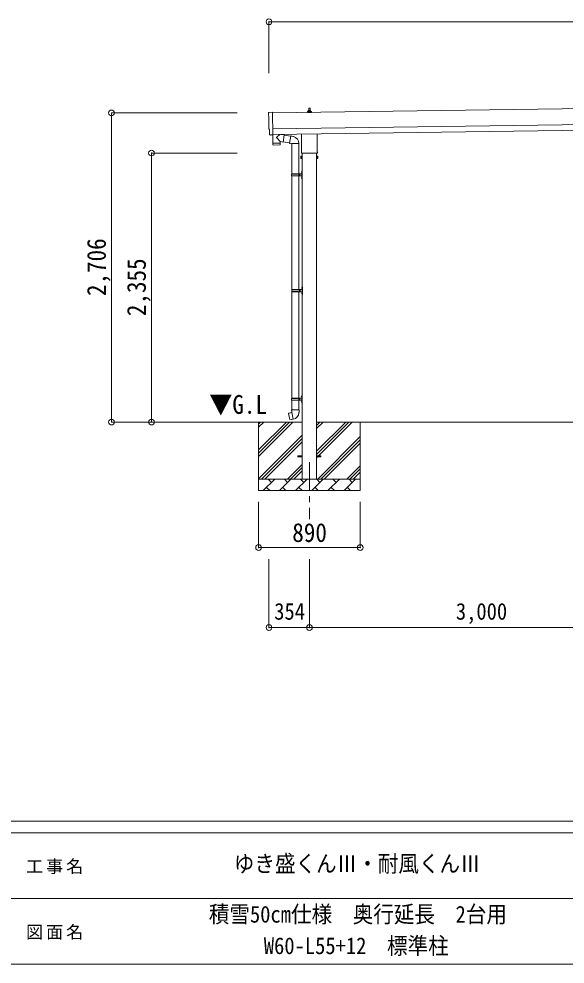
# Model space of a CAD drawing. Units: millimetres at full size, sheet at 1:50. Extents: x -14053 to 14053, y -9700 to 9700.
# Drawn here: x -678 to 4100, y -9700 to -1426 of the extents above; entities that cross this region are included whole.
import ezdxf
from ezdxf.enums import TextEntityAlignment as Align

# ---------------------------------------------------------------- set-up
doc = ezdxf.new("R2010")
doc.units = ezdxf.units.MM
doc.header["$LTSCALE"] = 50
doc.header["$PDMODE"] = 32
doc.header["$PDSIZE"] = 50
doc.linetypes.add('CHAIN1', pattern=[8, 5, -1, 1, -1])
for name, color, linetype, lineweight in [('0-1_Defpoints', 7, 'CHAIN1', 9), ('0-2_TEXT1', 4, 'Continuous', 9), ('0-3_SHAPE', 7, 'Continuous', 9), ('0-7_PARTS2', 7, 'Continuous', 9), ('0-8_TABLE1', 6, 'Continuous', 9), ('0-9_DIM1', 7, 'Continuous', 9), ('F-0', 7, 'Continuous', 9)]:
    doc.layers.add(name, color=color, linetype=linetype, lineweight=lineweight)
doc.styles.add('ＭＳ ゴシック', font='')
doc.styles.get('ＭＳ ゴシック').set_extended_font_data('MS Gothic')

msp = doc.modelspace()

# ---------------------------------------------------------------- linework, layer by layer
at = {"layer": '0-1_Defpoints'}
msp.add_line((1863.46, -5305.37), (1863.46, -5805.37), dxfattribs=at)
at = {"layer": '0-2_TEXT1'}
for p, q in [((6905.69, -2171.93), (1540.74, -2248.57)), ((1853.46, -2235.32), (1853.46, -2231.11)), ((1854.46, -2231.11), (1872.46, -2231.11)), ((1857.46, -2231.11), (1858.19, -2207.59)), ((1859.19, -2206.61), (1867.74, -2206.61)), ((1868.74, -2207.59), (1869.46, -2231.11)), ((1873.46, -2235.32), (1873.46, -2231.11)), ((1509.12, -2245.58), (1540.67, -2243.48)), ((1540.67, -2243.48), (1543.51, -2442.32)), ((1542.74, -2388.55), (6907.69, -2311.91)), ((1845.21, -2246.61), (1845.21, -2238.9)), ((1881.71, -2246.61), (1845.21, -2246.61)), ((1845.6, -2238.11), (1881.33, -2238.11)), ((1845.98, -2237.93), (1852.7, -2236.3)), ((1853.08, -2236.11), (1873.85, -2236.11)), ((1880.95, -2237.93), (1874.23, -2236.3)), ((1881.71, -2246.61), (1881.71, -2238.9)), ((1543.46, -2438.55), (6908.41, -2361.91)), ((1523.88, -2442.6), (1516.96, -2442.33)), ((1795.16, -2590.6), (1795.16, -2434.95)), ((1931.76, -2433), (1931.76, -2590.6)), ((1789.46, -2628.87), (1790.22, -2627.56)), ((1789.46, -2628.87), (1789.46, -2645.87)), ((1789.46, -2645.87), (1790.22, -2647.19)), ((1796.46, -2627.56), (1790.22, -2627.56)), ((1796.46, -2632.46), (1790.22, -2632.46)), ((1796.46, -2642.28), (1790.22, -2642.28)), ((1796.46, -2647.19), (1790.22, -2647.19)), ((1793.46, -2599.37), (1793.46, -2593.87)), ((1931.4, -2602.87), (1795.53, -2602.87)), ((1796.46, -2647.19), (1796.46, -2627.56)), ((1796.46, -2628.17), (1798.96, -2628.17)), ((1798.96, -2646.57), (1796.46, -2646.57)), ((1800.96, -2602.87), (1800.96, -5455.37)), ((1925.96, -2602.87), (1925.96, -5455.37)), ((1930.46, -2628.17), (1927.96, -2628.17)), ((1927.96, -2646.57), (1930.46, -2646.57)), ((1930.46, -2647.19), (1930.46, -2627.56)), ((1930.46, -2627.56), (1936.7, -2627.56)), ((1930.46, -2632.46), (1936.7, -2632.46)), ((1930.46, -2642.28), (1936.7, -2642.28)), ((1930.46, -2647.19), (1936.7, -2647.19)), ((1933.46, -2593.87), (1933.46, -2599.37)), ((1937.46, -2628.87), (1936.7, -2627.56)), ((1937.46, -2645.87), (1936.7, -2647.19)), ((1937.46, -2628.87), (1937.46, -2645.87)), ((1925.96, -2647.87), (1927.96, -2647.87)), ((1763.46, -5250.87), (1800.96, -5250.87)), ((1763.46, -5259.87), (1763.46, -5250.87)), ((1763.46, -5259.87), (1800.96, -5259.87)), ((1925.96, -5250.87), (1963.46, -5250.87)), ((1925.96, -5259.87), (1963.46, -5259.87)), ((1963.46, -5259.87), (1963.46, -5250.87))]:
    msp.add_line(p, q, dxfattribs=at)
for points in [[(1514.07, -2439.38), (1513.4, -2392.36), (1512.8, -2392.37)], [(1524.62, -2442.31), (1525.27, -2441.67), (1543.51, -2442.32)], [(1927.96, -2647.87), (1927.96, -2626.87), (1925.96, -2626.87)]]:
    msp.add_lwpolyline(points, dxfattribs=at)
msp.add_lwpolyline([(1798.96, -2647.87), (1798.96, -2626.87), (1800.96, -2626.87), (1800.96, -2647.87)], close=True, dxfattribs=at)
for centre, radius, start, end in [((1857.55, -2231.74), 4.13, 90, 171.17633), ((1854.46, -2232.11), 1, 90, 180), ((1859.19, -2207.61), 1, 90, 178.60509), ((1866.8, -2231.11), 4.83, 133.60282, 180), ((1860.13, -2231.11), 4.83, 0, 46.39718), ((1867.74, -2207.61), 1, 1.39491, 90), ((1869.38, -2231.74), 4.13, 8.82367, 90), ((1872.46, -2232.11), 1, 0, 90), ((1846.21, -2238.9), 1, 103.62699, 180), ((1852.46, -2235.32), 1, 283.62699, 0), ((1874.46, -2235.32), 1, 180, 256.37301), ((1880.71, -2238.9), 1, 0, 76.37301), ((1793.81, -2630.01), 4.34, 145.61575, 214.38425), ((1805.7, -2637.37), 16.24, 162.41205, 197.58795), ((1793.81, -2644.73), 4.34, 145.61575, 214.38425), ((1797.46, -2593.87), 4, 125.09963, 180), ((1797.46, -2599.37), 4, 180, 194.47751), ((1797.46, -2599.37), 4, 194.47751, 241.04498), ((1929.46, -2599.37), 4, 298.95502, 345.52249), ((1929.46, -2593.87), 4, 0, 54.90037), ((1929.46, -2599.37), 4, 345.52249, 0), ((1921.22, -2637.37), 16.24, 342.41205, 17.58795), ((1933.12, -2630.01), 4.34, 325.61575, 34.38425), ((1933.12, -2644.73), 4.34, 325.61575, 34.38425)]:
    msp.add_arc(centre, radius, start, end, dxfattribs=at)
for centre, major_axis, ratio, start_param, end_param in [((1509.32, -2248.58), (-3, -0.04), 0.99863, 4.7647489, 6.2979817), ((-3255.04, -2387.07), (4762.89, 68.04), 0.99863, 6.2686928, 6.2979817), ((1512.74, -2387.97), (-4.41, -0.06), 0.99863, 6.2686928, 7.8539816), ((1517.08, -2439.33), (-2.15, -2.1), 0.9974, 5.5252311, 7.0411395), ((1523.92, -2441.6), (-0.717, -0.7), 0.9974, 0.7579542, 1.5707963)]:
    msp.add_ellipse(centre, major_axis=major_axis, ratio=ratio, start_param=start_param, end_param=end_param, dxfattribs=at)
at = {"layer": '0-3_SHAPE'}
for p, q in [((1800.96, -4955.37), (931.93, -4955.37)), ((1418.46, -4955.37), (1418.46, -5555.37)), ((1418.46, -5198.85), (1661.94, -4955.37)), ((1418.46, -5227.14), (1690.23, -4955.37)), ((1418.46, -5255.42), (1718.51, -4955.37)), ((1418.46, -5000.86), (1463.95, -4955.37)), ((1418.46, -4972.58), (1435.67, -4955.37)), ((4800.96, -4955.37), (1925.96, -4955.37)), ((1925.96, -4984.2), (1954.79, -4955.37)), ((1925.96, -5012.48), (1983.07, -4955.37)), ((1925.96, -5267.04), (2237.63, -4955.37)), ((1925.96, -5210.47), (2181.06, -4955.37)), ((1925.96, -5238.76), (2209.35, -4955.37)), ((2308.46, -4955.37), (2308.46, -5555.37)), ((1418.46, -5453.41), (1800.96, -5070.91)), ((1444.79, -5455.37), (1800.96, -5099.2)), ((1473.07, -5455.37), (1800.96, -5127.48)), ((1935.62, -5455.37), (2308.46, -5082.53)), ((1963.9, -5455.37), (2308.46, -5110.81)), ((1992.19, -5455.37), (2308.46, -5139.1)), ((1671.06, -5455.37), (1800.96, -5325.47)), ((1699.35, -5455.37), (1800.96, -5353.76)), ((2190.18, -5455.37), (2308.46, -5337.09)), ((2218.46, -5455.37), (2308.46, -5365.37)), ((1418.46, -5455.37), (2308.46, -5455.37)), ((1459.91, -5555.37), (1559.91, -5455.37)), ((1531.36, -5483.93), (1502.8, -5455.37)), ((1601.33, -5555.37), (1701.33, -5455.37)), ((1672.78, -5483.93), (1644.22, -5455.37)), ((1727.63, -5455.37), (1800.96, -5382.04)), ((1742.75, -5555.37), (1842.75, -5455.37)), ((1814.2, -5483.93), (1785.65, -5455.37)), ((1884.17, -5555.37), (1984.17, -5455.37)), ((1955.62, -5483.93), (1927.07, -5455.37)), ((2025.59, -5555.37), (2125.59, -5455.37)), ((2097.04, -5483.93), (2068.49, -5455.37)), ((2167.02, -5555.37), (2267.02, -5455.37)), ((2238.46, -5483.93), (2209.91, -5455.37)), ((2246.75, -5455.37), (2308.46, -5393.66)), ((1488.46, -5526.82), (1517.02, -5555.37)), ((1629.88, -5526.82), (1658.44, -5555.37)), ((1771.31, -5526.82), (1799.86, -5555.37)), ((1912.73, -5526.82), (1941.28, -5555.37)), ((2054.15, -5526.82), (2082.7, -5555.37)), ((2195.57, -5526.82), (2224.12, -5555.37)), ((2308.46, -5555.37), (1418.46, -5555.37))]:
    msp.add_line(p, q, dxfattribs=at)
at = {"layer": '0-8_TABLE1'}
for p, q in [((1509.73, -1451.26), (1509.73, -1901.26)), ((8219.47, -1451.26), (1509.73, -1451.26)), ((131.93, -2249.01), (1231.93, -2249.01)), ((131.93, -2249.01), (131.93, -4955.37)), ((481.93, -2600.37), (1231.93, -2600.37)), ((481.93, -2600.37), (481.93, -4955.37)), ((131.93, -4955.37), (931.93, -4955.37)), ((1418.46, -6054.37), (1418.46, -5654.37)), ((2308.46, -6054.37), (2308.46, -5654.37)), ((1418.46, -6054.37), (2308.46, -6054.37)), ((1509.73, -6754.37), (1509.73, -6156.37)), ((1863.46, -6754.37), (1863.46, -6156.37)), ((1863.46, -6754.37), (1509.73, -6754.37)), ((4863.46, -6754.37), (1863.46, -6754.37))]:
    msp.add_line(p, q, dxfattribs=at)
for p in [(1509.73, -1451.26), (131.93, -2249.01), (481.93, -2600.37), (131.93, -4955.37), (481.93, -4955.37), (1418.46, -6054.37), (2308.46, -6054.37), (1509.73, -6754.37), (1863.46, -6754.37)]:
    msp.add_point(p, dxfattribs=at)
at = {"layer": '0-9_DIM1'}
for p, q in [((1607.95, -2500.62), (1577.08, -2467.51)), ((1604.9, -2437.67), (1577.25, -2460.18)), ((1642.52, -2441.68), (1616.68, -2437.5)), ((1642.52, -2441.68), (1632.36, -2504.56)), ((1642.23, -2443.51), (1699.59, -2452.64)), ((1699.91, -2450.82), (1688.85, -2513.55)), ((1699.91, -2450.82), (1701.06, -2448.84)), ((1699.91, -2450.82), (1719.55, -2454.64)), ((1701.06, -2448.84), (1704.62, -2449.47)), ((1704.62, -2449.47), (1705.03, -2451.82)), ((1719.55, -2454.64), (1721.23, -2456.27)), ((1721.23, -2456.27), (1723.35, -2456.72)), ((1544.14, -2514.55), (1544.56, -2527.59)), ((1605.14, -2529.68), (1547.6, -2530.5)), ((1548.63, -2513.48), (1548.66, -2514.48)), ((1603.62, -2512.7), (1603.62, -2513.7)), ((1607.95, -2500.62), (1632.36, -2504.56)), ((1607.95, -2500.62), (1608.12, -2512.63)), ((1632.65, -2502.74), (1689.17, -2511.74)), ((1688.85, -2513.55), (1689.25, -2515.81)), ((1688.85, -2513.55), (1708.61, -2516.68)), ((1689.25, -2515.81), (1692.81, -2516.43)), ((1692.81, -2516.43), (1694, -2514.37)), ((1708.61, -2516.68), (1710.81, -2515.7)), ((1771.11, -2516.09), (1709.93, -2516.09)), ((1710.96, -2516.09), (1710.96, -2783.38)), ((1770.96, -2516.09), (1770.96, -3796.37)), ((1707.96, -2785.38), (1758.29, -2785.38)), ((1707.96, -2799.38), (1758.29, -2799.38)), ((1708.96, -2783.38), (1794.96, -2783.38)), ((1708.96, -2783.38), (1708.96, -2785.38)), ((1708.96, -2801.38), (1708.96, -2799.38)), ((1708.96, -2801.38), (1794.96, -2801.38)), ((1710.96, -2801.38), (1710.96, -3796.37)), ((1767.96, -2783.38), (1767.96, -2787.88)), ((1767.96, -2787.88), (1769.96, -2787.88)), ((1767.96, -2801.38), (1767.96, -2796.88)), ((1767.96, -2796.88), (1769.96, -2796.88)), ((1769.96, -2787.88), (1769.96, -2796.88)), ((1775.96, -2783.38), (1775.96, -2801.38)), ((1775.96, -2787.88), (1778.96, -2787.88)), ((1775.96, -2796.88), (1778.96, -2796.88)), ((1778.96, -2787.88), (1778.96, -2796.88)), ((1794.66, -2766.23), (1796.71, -2767.23)), ((1795.93, -2764.23), (1796.56, -2764.23)), ((1795.93, -2764.23), (1795.93, -2772.53)), ((1795.93, -2772.53), (1796.56, -2772.53)), ((1795.93, -2812.23), (1796.56, -2812.23)), ((1795.93, -2812.23), (1795.93, -2820.53)), ((1796.56, -2764.23), (1796.96, -2764.63)), ((1796.56, -2812.23), (1796.56, -2820.53)), ((1796.56, -2812.23), (1796.96, -2812.63)), ((1796.71, -2767.23), (1797.32, -2768.38)), ((1796.96, -2760.38), (1799.96, -2758.88)), ((1796.96, -2760.38), (1796.96, -2824.38)), ((1799.96, -2758.88), (1799.96, -2825.88)), ((1799.96, -2758.88), (1800.96, -2758.88)), ((1800.96, -2758.88), (1800.96, -2825.88)), ((1794.66, -2814.23), (1796.71, -2815.23)), ((1795.93, -2820.53), (1796.56, -2820.53)), ((1796.56, -2820.53), (1796.96, -2820.13)), ((1796.71, -2815.23), (1797.32, -2816.38)), ((1796.96, -2824.38), (1799.96, -2825.88)), ((1799.96, -2825.88), (1800.96, -2825.88)), ((1710.46, -3798.37), (1760.79, -3798.37)), ((1711.46, -3796.37), (1797.46, -3796.37)), ((1711.46, -3796.37), (1711.46, -3798.37)), ((1770.46, -3796.37), (1770.46, -3800.87)), ((1770.46, -3800.87), (1772.46, -3800.87)), ((1772.46, -3800.87), (1772.46, -3809.87)), ((1778.46, -3796.37), (1778.46, -3814.37)), ((1778.46, -3800.87), (1781.46, -3800.87)), ((1781.46, -3800.87), (1781.46, -3809.87)), ((1797.16, -3779.22), (1799.21, -3780.22)), ((1798.43, -3777.22), (1799.06, -3777.22)), ((1798.43, -3777.22), (1798.43, -3785.52)), ((1798.43, -3785.52), (1799.06, -3785.52)), ((1799.06, -3777.22), (1799.46, -3777.62)), ((1799.21, -3780.22), (1799.82, -3781.37)), ((1799.46, -3773.37), (1802.46, -3771.87)), ((1799.46, -3773.37), (1799.46, -3837.37)), ((1802.46, -3771.87), (1802.46, -3838.87)), ((1802.46, -3771.87), (1803.46, -3771.87)), ((1803.46, -3771.87), (1803.46, -3838.87)), ((1710.46, -3812.37), (1760.79, -3812.37)), ((1710.96, -3814.36), (1710.96, -4746.37)), ((1711.46, -3814.37), (1711.46, -3812.37)), ((1711.46, -3814.37), (1797.46, -3814.37)), ((1770.46, -3814.37), (1770.46, -3809.87)), ((1770.46, -3809.87), (1772.46, -3809.87)), ((1770.96, -3814.36), (1770.96, -4746.37)), ((1778.46, -3809.87), (1781.46, -3809.87)), ((1797.16, -3827.22), (1799.21, -3828.22)), ((1798.43, -3825.22), (1799.06, -3825.22)), ((1798.43, -3825.22), (1798.43, -3833.52)), ((1798.43, -3833.52), (1799.06, -3833.52)), ((1799.06, -3825.22), (1799.06, -3833.52)), ((1799.06, -3825.22), (1799.46, -3825.62)), ((1799.06, -3833.52), (1799.46, -3833.12)), ((1799.21, -3828.22), (1799.82, -3829.37)), ((1799.46, -3837.37), (1802.46, -3838.87)), ((1802.46, -3838.87), (1803.46, -3838.87)), ((1707.96, -4748.37), (1758.29, -4748.37)), ((1707.96, -4762.37), (1758.29, -4762.37)), ((1708.96, -4746.37), (1794.96, -4746.37)), ((1708.96, -4746.37), (1708.96, -4748.37)), ((1708.96, -4764.37), (1708.96, -4762.37)), ((1708.96, -4764.37), (1794.96, -4764.37)), ((1710.96, -4764.37), (1710.96, -4849.3)), ((1767.96, -4746.37), (1767.96, -4750.87)), ((1767.96, -4750.87), (1769.96, -4750.87)), ((1767.96, -4764.37), (1767.96, -4759.87)), ((1767.96, -4759.87), (1769.96, -4759.87)), ((1769.96, -4750.87), (1769.96, -4759.87)), ((1770.96, -4764.37), (1770.96, -4849.3)), ((1775.96, -4746.37), (1775.96, -4764.37)), ((1775.96, -4750.87), (1778.96, -4750.87)), ((1775.96, -4759.87), (1778.96, -4759.87)), ((1778.96, -4750.87), (1778.96, -4759.87)), ((1794.66, -4729.22), (1796.71, -4730.22)), ((1794.66, -4777.22), (1796.71, -4778.22)), ((1795.93, -4727.22), (1796.56, -4727.22)), ((1795.93, -4727.22), (1795.93, -4735.52)), ((1795.93, -4735.52), (1796.56, -4735.52)), ((1795.93, -4775.22), (1796.56, -4775.22)), ((1795.93, -4775.22), (1795.93, -4783.52)), ((1795.93, -4783.52), (1796.56, -4783.52)), ((1796.56, -4727.22), (1796.96, -4727.62)), ((1796.56, -4775.22), (1796.56, -4783.52)), ((1796.56, -4775.22), (1796.96, -4775.62)), ((1796.56, -4783.52), (1796.96, -4783.12)), ((1796.71, -4730.22), (1797.32, -4731.37)), ((1796.71, -4778.22), (1797.32, -4779.37)), ((1796.96, -4723.37), (1799.96, -4721.87)), ((1796.96, -4723.37), (1796.96, -4787.37)), ((1796.96, -4787.37), (1799.96, -4788.87)), ((1799.96, -4721.87), (1799.96, -4788.87)), ((1799.96, -4721.87), (1800.96, -4721.87)), ((1799.96, -4788.87), (1800.96, -4788.87)), ((1800.96, -4721.87), (1800.96, -4788.87)), ((1682.5, -4877.75), (1681.69, -4878.92)), ((1681.69, -4878.92), (1691.31, -4933.48)), ((1710.37, -4872.5), (1682.5, -4877.75)), ((1695.24, -4875.15), (1695.03, -4875.39)), ((1709.11, -4849.3), (1706.96, -4850.08)), ((1706.96, -4850.08), (1706.96, -4853.7)), ((1706.96, -4853.7), (1709.2, -4854.51)), ((1772.81, -4849.3), (1709.11, -4849.3)), ((1709.11, -4849.3), (1709.46, -4869.3)), ((1709.46, -4869.3), (1710.81, -4871.3)), ((1720.73, -4929.8), (1710.59, -4872.32)), ((1710.62, -4871.5), (1710.62, -4872.21)), ((1710.81, -4871.3), (1710.78, -4871.3)), ((1771.15, -4871.24), (1771.08, -4873.4)), ((1772.46, -4869.3), (1771.15, -4871.24)), ((1772.81, -4849.3), (1772.46, -4869.3)), ((1774.96, -4853.7), (1772.72, -4854.51)), ((1772.81, -4849.3), (1774.96, -4850.08)), ((1774.96, -4850.08), (1774.96, -4853.7)), ((1705.34, -4932.39), (1705.06, -4932.23)), ((1721.03, -4930.56), (1720.79, -4929.9))]:
    msp.add_line(p, q, dxfattribs=at)
for points in [[(1543.11, -2442.3), (1544.13, -2513.55), (1608.12, -2512.63)], [(1608.09, -2526.69), (1608.13, -2513.63), (1544.14, -2514.55)], [(1794.66, -2770.53), (1796.71, -2769.53), (1797.32, -2768.38)], [(1796.56, -2764.23), (1796.56, -2772.53), (1796.96, -2772.13)], [(1794.66, -2818.53), (1796.71, -2817.53), (1797.32, -2816.38)], [(1797.16, -3783.52), (1799.21, -3782.52), (1799.82, -3781.37)], [(1799.06, -3777.22), (1799.06, -3785.52), (1799.46, -3785.12)], [(1797.16, -3831.52), (1799.21, -3830.52), (1799.82, -3829.37)], [(1794.66, -4733.52), (1796.71, -4732.52), (1797.32, -4731.37)], [(1794.66, -4781.52), (1796.71, -4780.52), (1797.32, -4779.37)], [(1796.56, -4727.22), (1796.56, -4735.52), (1796.96, -4735.12)], [(1697.49, -4874.93), (1697.21, -4874.78), (1695.24, -4875.15)], [(1720.46, -4929.7), (1692.47, -4934.3), (1691.31, -4933.48)], [(1707.52, -4931.83), (1707.31, -4932.07), (1705.34, -4932.39)]]:
    msp.add_lwpolyline(points, dxfattribs=at)
for centre, radius, start, end in [((1580.56, -2463.93), 5, 131.47396, 225.79244), ((1710.81, -2515.7), 60.3, 359.62495, 78), ((1547.55, -2527.5), 3, 181.81845, 270.86677), ((1605.09, -2526.68), 3, 270.81845, 359.81845), ((1756.71, -2792.38), 49.25, 171.82876, 180.00002), ((1756.71, -2792.38), 49.25, 180.00002, 188.17127), ((1758.29, -2783.38), 2, 270, 359.99998), ((1758.29, -2801.38), 2, 0.00005, 90.00004), ((1800.26, -2768.38), 6, 136.21765, 223.78235), ((1800.26, -2816.38), 6, 136.21765, 223.78235), ((1794.96, -2781.38), 2, 270, 359.99998), ((1794.96, -2803.38), 2, 0.00005, 90.00004), ((1759.21, -3805.37), 49.25, 171.82876, 180.00002), ((1759.21, -3805.37), 49.25, 180.00002, 188.17127), ((1760.79, -3796.37), 2, 270, 359.99998), ((1802.76, -3781.37), 6, 136.21765, 223.78235), ((1797.46, -3794.37), 2, 270, 359.99998), ((1760.79, -3814.37), 2, 0.00005, 90.00004), ((1802.76, -3829.37), 6, 136.21765, 223.78235), ((1797.46, -3816.37), 2, 0.00005, 90.00004), ((1756.71, -4755.37), 49.25, 171.82876, 180.00002), ((1756.71, -4755.37), 49.25, 180.00002, 188.17127), ((1758.29, -4746.37), 2, 270, 359.99998), ((1758.29, -4764.37), 2, 0.00005, 90.00004), ((1800.26, -4731.37), 6, 136.21765, 223.78235), ((1800.26, -4779.37), 6, 136.21765, 223.78235), ((1794.96, -4744.37), 2, 270, 359.99998), ((1794.96, -4766.37), 2, 0.00005, 90.00004), ((1710.32, -4872.21), 0.3, 280.66842, 0), ((1710.82, -4871.5), 0.2, 100, 180), ((1710.81, -4871.3), 60.3, 279.96938, 358), ((1720.51, -4930), 0.3, 20, 99.33158), ((1721.22, -4930.49), 0.2, 200, 279.96938)]:
    msp.add_arc(centre, radius, start, end, dxfattribs=at)
at = {"layer": 'F-0', "color": 5, "lineweight": 5}
for p, q in [((-14053.43, -8450), (13346.57, -8450)), ((-14053.43, -8550), (8901.98, -8550)), ((-5748.03, -9125), (4501.97, -9125)), ((-14053.43, -9700), (13346.57, -9700))]:
    msp.add_line(p, q, dxfattribs=at)

# ---------------------------------------------------------------- texts
at = {"layer": '0-7_PARTS2', "style": 'ＭＳ ゴシック', "width": 0.9}
msp.add_text('▼G.L', height=165, dxfattribs=at).set_placement((986.59, -4933.16), align=Align.BOTTOM_LEFT)
at = {"layer": '0-8_TABLE1', "color": 7, "style": 'ＭＳ ゴシック', "width": 0.9}
for s, p in [('2,706', (131.93, -3852.19)), ('2,355', (481.93, -4027.87))]:
    msp.add_text(s, height=165, rotation=90, dxfattribs=at).set_placement(p, align=Align.BOTTOM_LEFT)
for s, height, p in [('890', 165, (1713.46, -6054.37)), ('354', 146.6, (1555.35, -6729.37)), ('3,000', 146.6, (3144.71, -6729.37))]:
    msp.add_text(s, height=height, dxfattribs=at).set_placement(p, align=Align.BOTTOM_LEFT)
at = {"layer": 'F-0', "style": 'ＭＳ ゴシック', "width": 0.9}
for s, p in [('ゆき盛くんⅢ・耐風くんⅢ', (1201.97, -8937.5)), ('積雪50cm仕様\u3000奥行延長\u30002台用', (983.22, -9380.76)), ('W60-L55+12\u3000標準柱', (1464.47, -9656.45))]:
    msp.add_text(s, height=146.6, dxfattribs=at).set_placement(p, align=Align.BOTTOM_LEFT)
at = {"layer": 'F-0', "char_height": 110, "attachment_point": 7, "style": 'ＭＳ ゴシック'}
for s, insert in [('\\T1.17;工事名', (-616.19, -8912.5)), ('\\T1.17;図面名', (-616.19, -9487.5))]:
    msp.add_mtext(s, dxfattribs=dict(at, insert=insert))

doc.saveas('drawing.dxf')
